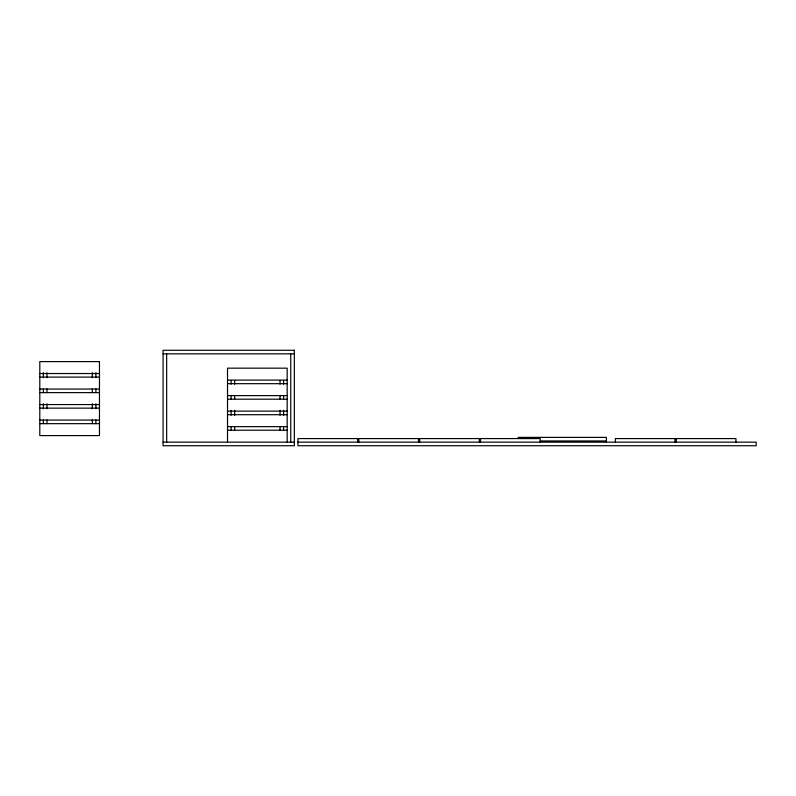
<?xml version="1.0" encoding="UTF-8"?>
<svg xmlns="http://www.w3.org/2000/svg" width="796" height="796" viewBox="0 0 796 796"><rect width="100%" height="100%" fill="white"/><g stroke="black" fill="none" stroke-linecap="round" stroke-linejoin="round"><path stroke-width="1.19" d="M163.071 353.842L294.341 353.842M39.8 373.533L99.47 373.533M39.8 377.115L99.47 377.115M227.517 380.1L287.177 380.1M227.517 383.682L287.177 383.682M39.8 389.045L99.47 389.045M39.8 392.627L99.47 392.627M227.517 395.612L287.177 395.612M227.517 399.194L287.177 399.194M39.8 404.567L99.47 404.567M39.8 408.139L99.47 408.139M227.517 411.124L287.177 411.124M227.517 414.706L287.177 414.706M39.8 420.079L99.47 420.079M39.8 423.661L99.47 423.661M227.517 426.636L287.177 426.636M227.517 430.218L287.177 430.218M518.106 437.382L606.413 437.382L606.413 442.158M540.185 440.964L606.413 440.964M163.071 442.158L294.341 442.158M297.953 442.158L756.2 442.158L756.2 445.73L297.953 445.73L297.953 438.576L357.623 438.576L357.623 442.158M735.912 442.158L735.912 438.576L615.388 438.576L615.388 442.158M676.242 438.576L676.242 442.158M675.048 438.576L675.048 442.158M540.205 442.158L540.205 438.576L480.535 438.576L480.535 442.158M479.341 442.158L479.341 438.576L358.817 438.576L358.817 442.158M419.681 438.576L419.681 442.158M418.487 438.576L418.487 442.158M290.759 353.842L290.759 442.158M287.177 442.158L287.177 368.17L227.517 368.17L227.517 442.158M283.605 380.498L283.605 384.229M283.605 395.413L283.605 399.144M283.605 410.328L283.605 415.303M283.605 426.487L283.605 430.218M280.023 380.498L280.023 384.229M280.023 395.413L280.023 399.144M280.023 410.328L280.023 415.303M280.023 426.487L280.023 430.218M234.671 380.498L234.671 384.229M234.671 395.413L234.671 399.144M234.671 410.328L234.671 415.303M234.671 426.487L234.671 430.218M231.099 380.498L231.099 384.229M231.099 395.413L231.099 399.144M231.099 410.328L231.099 415.303M231.099 426.487L231.099 430.218M166.653 353.842L166.653 442.158M95.888 372.687L95.888 377.662M95.888 388.856L95.888 392.577M95.888 403.771L95.888 408.736M95.888 419.93L95.888 423.661M92.306 372.687L92.306 377.662M92.306 388.856L92.306 392.577M92.306 403.771L92.306 408.736M92.306 419.93L92.306 423.661M46.964 372.687L46.964 377.662M46.964 388.856L46.964 392.577M46.964 403.771L46.964 408.736M46.964 419.93L46.964 423.661M43.382 372.687L43.382 377.662M43.382 388.856L43.382 392.577M43.382 403.771L43.382 408.736M43.382 419.93L43.382 423.661M294.341 350.27L163.071 350.27L163.071 445.73L294.341 445.73L294.341 350.27M99.47 361.603L39.8 361.603L39.8 435.591L99.47 435.591L99.47 361.603"/></g></svg>
